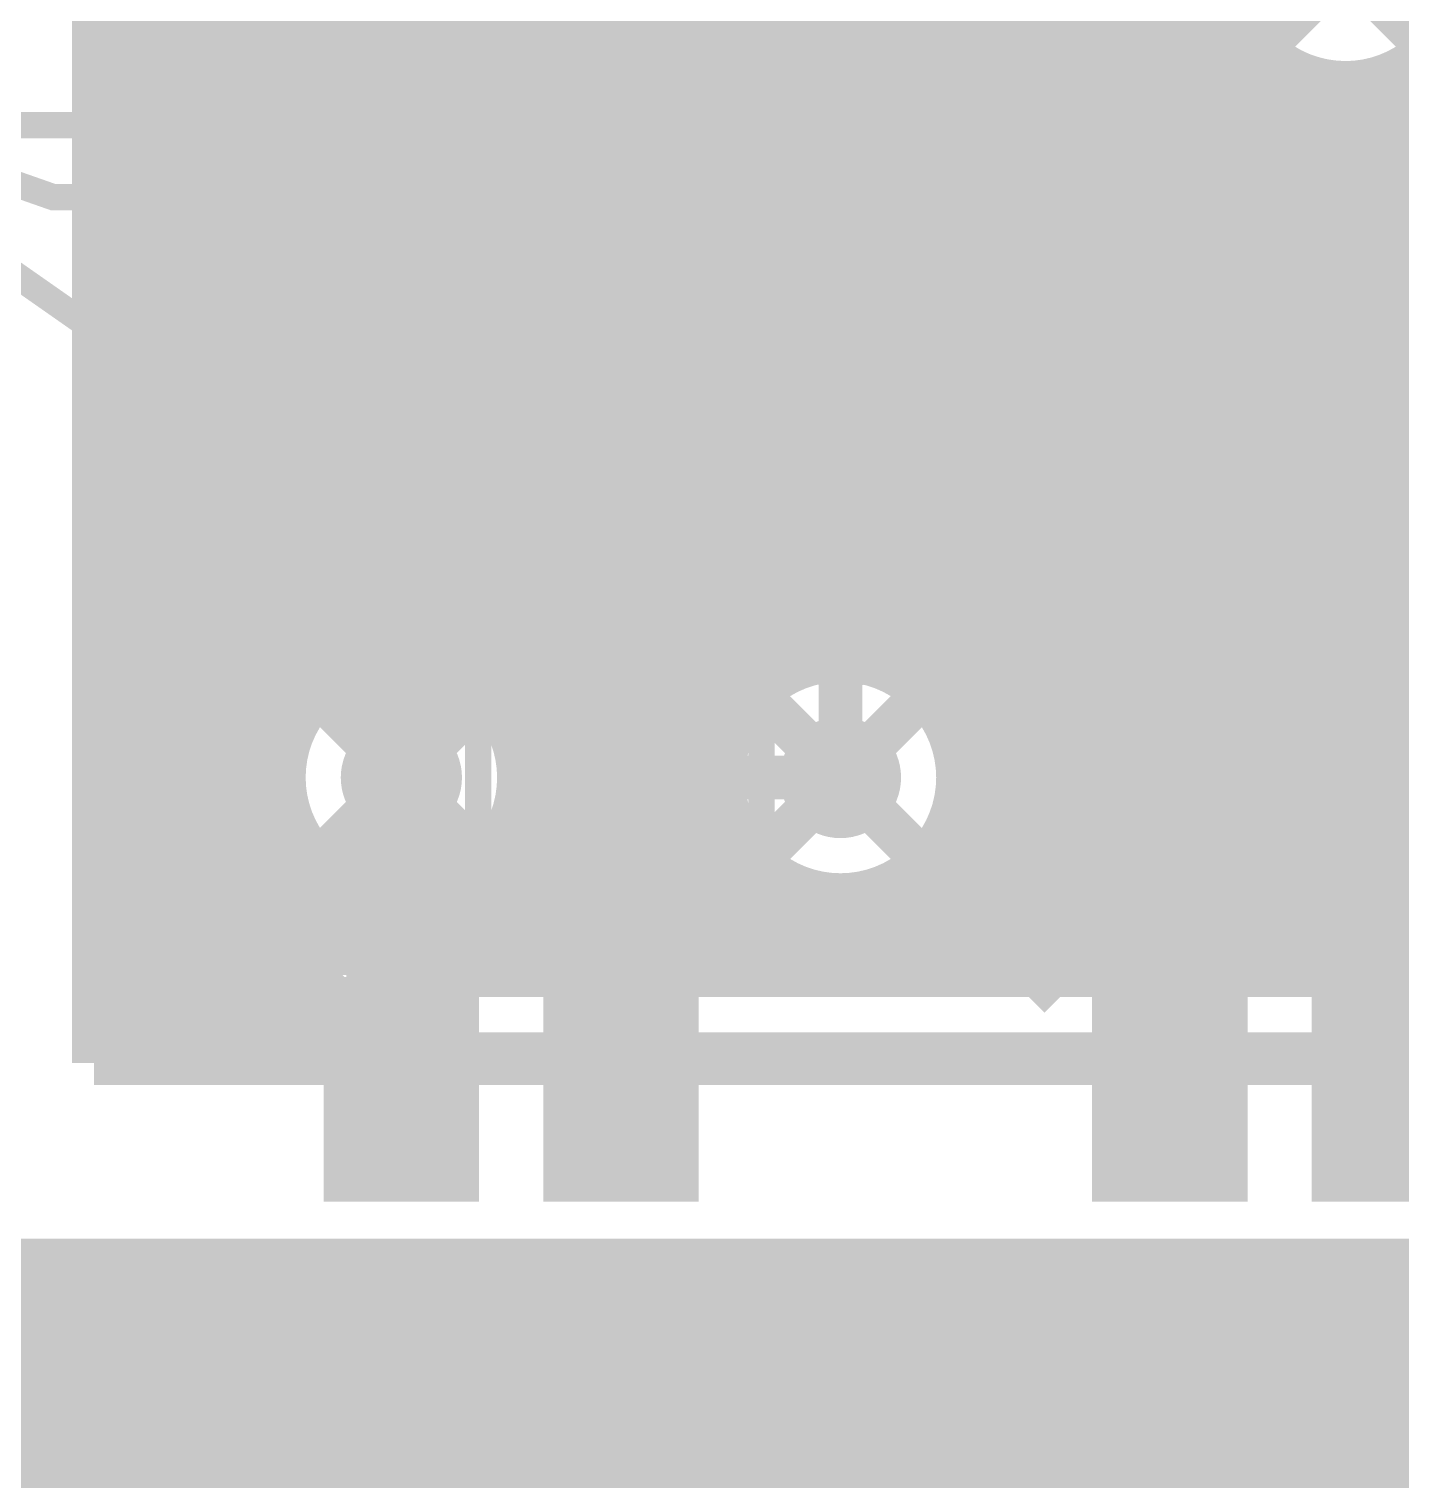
# Model space of a CAD drawing. Extents: x -5 to 112, y -62 to 71.
# Drawn here: x 28.33 to 36.26, y 25.02 to 33.41 of the extents above; entities that cross this region are included whole.
import ezdxf

# ---------------------------------------------------------------- set-up
doc = ezdxf.new("R2010")
doc.units = 0
doc.header["$MEASUREMENT"] = 0
doc.layers.get('0').update_dxf_attribs({"linetype": 'CONTINUOUS'})
for name, color, linetype in [('25-336-0_BOT', 7, 'CONTINUOUS'), ('25-336-0_DRD', 7, 'CONTINUOUS'), ('25-336-0_DRL', 2, 'CONTINUOUS'), ('25-336-0_IN1', 4, 'CONTINUOUS'), ('25-336-0_IN2', 3, 'CONTINUOUS'), ('25-336-0_SMT', 10, 'CONTINUOUS'), ('25-336-0_SPT', 14, 'CONTINUOUS'), ('25-336-0_SST', 9, 'CONTINUOUS'), ('25-336-0_TOP', 12, 'CONTINUOUS'), ('THRUHOLE_TAP', 8, 'CONTINUOUS')]:
    doc.layers.add(name, color=color, linetype=linetype)

# ---------------------------------------------------------------- blocks, each defined once
blk = doc.blocks.new('ROUND_11')
at = {"const_width": 0.35052}
blk.add_lwpolyline([(-0.17526, 0, 1), (0.17526, 0, 1)], format="xyb", close=True, dxfattribs=at)
blk = doc.blocks.new('ROUND_81')
at = {"const_width": 0.10033}
blk.add_lwpolyline([(-0.050164, 0, 1), (0.050164, 0, 1)], format="xyb", close=True, dxfattribs=at)
blk = doc.blocks.new('ROUND_82')
at = {"const_width": 0.10033}
blk.add_lwpolyline([(-0.050164, 0, 1), (0.050164, 0, 1)], format="xyb", close=True, dxfattribs=at)
blk = doc.blocks.new('ROUND_65')
at = {"const_width": 0.35052}
blk.add_lwpolyline([(-0.17526, 0, 1), (0.17526, 0, 1)], format="xyb", close=True, dxfattribs=at)
blk = doc.blocks.new('ROUND_68')
at = {"const_width": 0.35052}
blk.add_lwpolyline([(-0.17526, 0, 1), (0.17526, 0, 1)], format="xyb", close=True, dxfattribs=at)
blk = doc.blocks.new('RECTANGLE_2')
blk.add_solid([(0.4826, 0.4064), (0.4826, -0.4064), (-0.4826, 0.4064), (-0.4826, -0.4064)])
blk = doc.blocks.new('RECTANGLE_49')
blk.add_solid([(0.44958, 0.65024), (0.44958, -0.65024), (-0.44958, 0.65024), (-0.44958, -0.65024)])
blk = doc.blocks.new('ROUND_73')
at = {"const_width": 0.10033}
blk.add_lwpolyline([(-0.050164, 0, 1), (0.050164, 0, 1)], format="xyb", close=True, dxfattribs=at)

msp = doc.modelspace()

# ---------------------------------------------------------------- linework, layer by layer
at = {"layer": '25-336-0_BOT'}
for points, const_width in [([(33.02, 29.083), (33.02, 38.354), (31.75, 39.624), (31.75, 44.45)], 0.254), ([(31.242, 43.99788), (31.242, 28.3972)], 0.254), ([(38.1, 27.94), (30.607, 27.94), (29.718, 28.829), (29.718, 38.227), (29.083, 38.862), (20.32, 38.862), (17.018, 42.164), (13.081, 42.164), (12.7, 41.783)], 0.254), ([(30.48, 29.083), (30.48, 32.385), (30.48, 33.782), (30.48, 41.656)], 0.635), ([(31.4706, 39.2557), (31.4706, 28.3972)], 0.254), ([(31.6992, 39.0271), (31.6992, 28.3972)], 0.254), ([(31.9278, 38.7985), (31.9278, 28.3972)], 0.254), ([(32.1564, 38.5699), (32.1564, 28.3972)], 0.254), ([(28.7274, 38.4048), (28.7274, 27.432)], 0.254), ([(28.956, 38.3413), (28.956, 27.432)], 0.254), ([(32.385, 38.3413), (32.385, 29.3243)], 0.254), ([(32.5628, 38.1635), (32.5628, 29.58592)], 0.254), ([(28.702, 38.1), (28.702, 27.432)], 0.254), ([(29.1846, 38.1127), (29.1846, 27.432)], 0.254), ([(29.2608, 38.0365), (29.2608, 28.829)], 0.254), ([(30.48, 33.782), (30.48, 32.385), (30.48, 29.083)], 0.635), ([(31.1277, 33.57372), (31.1277, 32.385)], 0.254), ([(29.2608, 33.3756), (28.702, 33.3756)], 0.254), ([(32.5628, 33.3756), (31.1277, 33.3756)], 0.254), ([(33.4772, 33.20288), (33.4772, 29.58592)], 0.254), ([(29.2608, 33.147), (28.702, 33.147)], 0.254), ([(32.5628, 33.147), (31.1277, 33.147)], 0.254), ([(33.58896, 33.147), (33.4772, 33.147)], 0.254), ([(33.528, 33.17494), (33.528, 29.53512)], 0.254), ([(33.9852, 33.11906), (33.9852, 28.3972)], 0.254), ([(35.73272, 33.1343), (34.03854, 33.1343)], 0.254), ([(35.69716, 33.147), (34.0741, 33.147)], 0.254), ([(34.2138, 33.1343), (34.2138, 28.3972)], 0.254), ([(34.4424, 33.1343), (34.4424, 28.3972)], 0.254), ([(34.671, 33.1343), (34.671, 28.3972)], 0.254), ([(34.8996, 33.1343), (34.8996, 28.3972)], 0.254), ([(35.1282, 33.1343), (35.1282, 28.3972)], 0.254), ([(35.3568, 33.1343), (35.3568, 28.3972)], 0.254), ([(35.5854, 33.1343), (35.5854, 28.3972)], 0.254), ([(46.11116, 33.147), (36.1823, 33.147)], 0.254), ([(36.2712, 33.18764), (36.2712, 28.3972)], 0.254), ([(33.7566, 33.10636), (33.7566, 28.3972)], 0.254), ([(35.814, 33.11398), (35.814, 28.3972)], 0.254), ([(36.0426, 33.1089), (36.0426, 28.3972)], 0.254), ([(29.2608, 32.9184), (28.702, 32.9184)], 0.254), ([(32.5628, 32.9184), (31.1277, 32.9184)], 0.254), ([(49.5808, 32.9184), (33.4772, 32.9184)], 0.254), ([(29.2608, 32.6898), (28.702, 32.6898)], 0.254), ([(32.5628, 32.6898), (31.1277, 32.6898)], 0.254), ([(49.5808, 32.6898), (33.4772, 32.6898)], 0.254), ([(29.2608, 32.4612), (28.702, 32.4612)], 0.254), ([(32.5628, 32.4612), (31.1277, 32.4612)], 0.254), ([(49.5808, 32.4612), (33.4772, 32.4612)], 0.254), ([(31.1277, 32.385), (31.1277, 29.28874)], 0.254), ([(29.2608, 32.2326), (28.702, 32.2326)], 0.254), ([(32.5628, 32.2326), (31.1277, 32.2326)], 0.254), ([(49.5808, 32.2326), (33.4772, 32.2326)], 0.254), ([(29.2608, 32.004), (28.702, 32.004)], 0.254), ([(32.5628, 32.004), (31.1277, 32.004)], 0.254), ([(49.5808, 32.004), (33.4772, 32.004)], 0.254), ([(29.2608, 31.7754), (28.702, 31.7754)], 0.254), ([(32.5628, 31.7754), (31.1277, 31.7754)], 0.254), ([(49.5808, 31.7754), (33.4772, 31.7754)], 0.254), ([(29.2608, 31.5468), (28.702, 31.5468)], 0.254), ([(32.5628, 31.5468), (31.1277, 31.5468)], 0.254), ([(49.5808, 31.5468), (33.4772, 31.5468)], 0.254), ([(29.2608, 31.3182), (28.702, 31.3182)], 0.254), ([(32.5628, 31.3182), (31.1277, 31.3182)], 0.254), ([(49.5808, 31.3182), (33.4772, 31.3182)], 0.254), ([(29.2608, 31.0896), (28.702, 31.0896)], 0.254), ([(32.5628, 31.0896), (31.1277, 31.0896)], 0.254), ([(49.6062, 31.0896), (33.4772, 31.0896)], 0.254), ([(29.2608, 30.861), (28.702, 30.861)], 0.254), ([(32.5628, 30.861), (31.1277, 30.861)], 0.254), ([(49.7713, 30.861), (33.4772, 30.861)], 0.254), ([(29.2608, 30.6324), (28.702, 30.6324)], 0.254), ([(32.5628, 30.6324), (31.1277, 30.6324)], 0.254), ([(49.9999, 30.6324), (33.4772, 30.6324)], 0.254), ([(29.2608, 30.4038), (28.702, 30.4038)], 0.254), ([(32.5628, 30.4038), (31.1277, 30.4038)], 0.254), ([(50.2285, 30.4038), (33.4772, 30.4038)], 0.254), ([(29.2608, 30.1752), (28.702, 30.1752)], 0.254), ([(32.5628, 30.1752), (31.1277, 30.1752)], 0.254), ([(50.4571, 30.1752), (33.4772, 30.1752)], 0.254), ([(29.2608, 29.9466), (28.702, 29.9466)], 0.254), ([(32.5628, 29.9466), (31.1277, 29.9466)], 0.254), ([(50.6857, 29.9466), (33.4772, 29.9466)], 0.254), ([(29.2608, 29.718), (28.702, 29.718)], 0.254), ([(32.5628, 29.718), (31.1277, 29.718)], 0.254), ([(50.76698, 29.718), (33.4772, 29.718)], 0.254), ([(29.2608, 29.4894), (28.702, 29.4894)], 0.254), ([(32.4739, 29.4894), (31.1277, 29.4894)], 0.254), ([(50.85588, 29.4894), (33.56356, 29.4894)], 0.254), ([(29.2608, 29.2608), (28.702, 29.2608)], 0.254), ([(32.36214, 29.2608), (31.13532, 29.2608)], 0.254), ([(51.08702, 29.2608), (33.67532, 29.2608)], 0.254), ([(29.2608, 29.0322), (28.702, 29.0322)], 0.254), ([(32.34182, 29.0322), (31.15818, 29.0322)], 0.254), ([(58.25998, 29.0322), (33.69818, 29.0322)], 0.254), ([(32.385, 28.83916), (32.385, 28.3972)], 0.254), ([(29.2608, 28.8036), (28.702, 28.8036)], 0.254), ([(32.40024, 28.8036), (31.09976, 28.8036)], 0.254), ([(58.25998, 28.8036), (33.63976, 28.8036)], 0.254), ([(31.0134, 28.66136), (31.0134, 28.3972)], 0.254), ([(33.528, 28.63088), (33.528, 28.3972)], 0.254), ([(29.337, 28.575), (28.702, 28.575)], 0.254), ([(29.39796, 28.50134), (30.28442, 27.61742)], 0.254), ([(32.56788, 28.575), (30.93212, 28.575)], 0.254), ([(32.6136, 28.5369), (32.6136, 28.3972)], 0.254), ([(37.85616, 28.575), (33.47212, 28.575)], 0.254), ([(29.4132, 28.4861), (29.4132, 27.432)], 0.254), ([(30.73908, 28.45308), (30.79496, 28.3972)], 0.254), ([(30.7848, 28.47594), (30.7848, 28.40736)], 0.254), ([(32.8422, 28.42514), (32.8422, 28.3972)], 0.254), ([(33.2994, 28.46324), (33.2994, 28.3972)], 0.254), ([(29.5529, 28.3464), (28.702, 28.3464)], 0.254), ([(37.59708, 28.3972), (30.79496, 28.3972)], 0.254), ([(29.6418, 28.2575), (29.6418, 27.432)], 0.254), ([(29.7815, 28.1178), (28.702, 28.1178)], 0.254), ([(29.8704, 28.0289), (29.8704, 27.432)], 0.254), ([(30.0101, 27.8892), (28.702, 27.8892)], 0.254), ([(30.099, 27.8003), (30.099, 27.432)], 0.254), ([(30.2387, 27.6606), (28.702, 27.6606)], 0.254), ([(30.3276, 27.57678), (30.3276, 27.432)], 0.254), ([(37.64788, 27.432), (28.702, 27.432)], 0.254), ([(30.5562, 27.48534), (30.5562, 27.432)], 0.254), ([(37.59708, 27.4828), (30.607, 27.4828)], 0.254), ([(30.7848, 27.4828), (30.7848, 27.432)], 0.254), ([(31.0134, 27.4828), (31.0134, 27.432)], 0.254), ([(31.242, 27.4828), (31.242, 27.432)], 0.254), ([(31.4706, 27.4828), (31.4706, 27.432)], 0.254), ([(31.6992, 27.4828), (31.6992, 27.432)], 0.254), ([(31.9278, 27.4828), (31.9278, 27.432)], 0.254), ([(32.1564, 27.4828), (32.1564, 27.432)], 0.254), ([(32.385, 27.4828), (32.385, 27.432)], 0.254), ([(32.6136, 27.4828), (32.6136, 27.432)], 0.254), ([(32.8422, 27.4828), (32.8422, 27.432)], 0.254), ([(33.0708, 27.4828), (33.0708, 27.432)], 0.254), ([(33.2994, 27.4828), (33.2994, 27.432)], 0.254), ([(33.528, 27.4828), (33.528, 27.432)], 0.254), ([(33.7566, 27.4828), (33.7566, 27.432)], 0.254), ([(33.9852, 27.4828), (33.9852, 27.432)], 0.254), ([(34.2138, 27.4828), (34.2138, 27.432)], 0.254), ([(34.4424, 27.4828), (34.4424, 27.432)], 0.254), ([(34.671, 27.4828), (34.671, 27.432)], 0.254), ([(34.8996, 27.4828), (34.8996, 27.432)], 0.254), ([(35.1282, 27.4828), (35.1282, 27.432)], 0.254), ([(35.3568, 27.4828), (35.3568, 27.432)], 0.254), ([(35.5854, 27.4828), (35.5854, 27.432)], 0.254), ([(35.814, 27.4828), (35.814, 27.432)], 0.254), ([(36.0426, 27.4828), (36.0426, 27.432)], 0.254), ([(36.2712, 27.4828), (36.2712, 27.432)], 0.254)]:
    msp.add_lwpolyline(points, dxfattribs=dict(at, const_width=const_width))
at = {"layer": '25-336-0_BOT', "const_width": 0.254}
for points in [[(35.941, 33.10128, 0.4142136), (36.62172, 33.782)], [(33.4772, 33.20288, 0.1385453), (33.8328, 33.10242)], [(33.8328, 33.10128, 0.0770435), (34.03888, 33.13322)], [(35.73272, 33.1343, 0.0779385), (35.941, 33.10164)], [(32.5628, 29.58592, 0.2113087), (32.34032, 29.083)], [(33.70072, 29.083, 0.2113087), (33.4779, 29.58669)], [(31.16072, 29.083, 0.0770437), (31.12878, 29.28908)], [(31.16072, 29.083, 0.0770437), (31.12878, 29.28908)], [(30.73908, 28.45308, 0.3040293), (31.16072, 29.083)], [(30.73908, 28.45308, 0.3040293), (31.16072, 29.083)], [(32.33928, 29.083, 0.4142136), (33.02, 28.40228)], [(33.02, 28.40228, 0.4142136), (33.70072, 29.083)], [(29.2608, 28.829, 0.1989124), (29.39471, 28.50571)], [(29.2608, 28.829, 0.1989124), (29.39471, 28.50571)], [(30.28442, 27.61742, 0.1989124), (30.607, 27.4838)]]:
    msp.add_lwpolyline(points, format="xyb", dxfattribs=at)
at = {"layer": '25-336-0_DRD', "const_width": 0.254}
for points in [[(31.75, 35.052), (29.21, 32.512)], [(31.75, 32.512), (29.21, 35.052)], [(35.1028, 35.052), (32.5628, 32.512)], [(35.1028, 32.512), (32.5628, 35.052)], [(37.211, 35.052), (34.671, 32.512)], [(37.211, 32.512), (34.671, 35.052)], [(33.02, 33.274), (30.48, 30.734)], [(33.02, 30.734), (30.48, 33.274)], [(31.75, 30.353), (29.21, 27.813)], [(31.75, 27.813), (29.21, 30.353)], [(31.75, 30.353), (29.21, 27.813)], [(31.75, 27.813), (29.21, 30.353)], [(34.29, 30.353), (31.75, 27.813)], [(34.29, 27.813), (31.75, 30.353)]]:
    msp.add_lwpolyline(points, dxfattribs=at)
at = {"layer": '25-336-0_IN1', "const_width": 0.254}
for points in [[(35.1536, 69.85), (35.1536, 28.067)], [(32.4104, 44.28744), (32.4104, 29.38272)], [(32.1818, 43.92422), (32.1818, 28.067)], [(31.496, 43.82008), (31.496, 28.067)], [(31.9532, 43.79976), (31.9532, 28.067)], [(31.7246, 43.76928), (31.7246, 28.067)], [(34.925, 42.17416), (34.925, 28.067)], [(34.6964, 41.8719), (34.6964, 28.067)], [(31.2674, 40.81018), (31.2674, 28.067)], [(28.9814, 40.5638), (28.9814, 28.067)], [(29.21, 40.5638), (29.21, 28.067)], [(29.4386, 40.5638), (29.4386, 28.067)], [(29.6672, 40.5638), (29.6672, 28.067)], [(32.639, 40.52316), (32.639, 29.64688)], [(32.8676, 40.2209), (32.8676, 29.74594)], [(33.0962, 40.10914), (33.0962, 29.75864)], [(28.956, 38.227), (28.956, 28.067)], [(34.4678, 33.53816), (34.4678, 28.067)], [(29.9339, 33.3756), (28.956, 33.3756)], [(29.8958, 33.43402), (29.8958, 29.43098)], [(33.2867, 33.3756), (31.02356, 33.3756)], [(31.0388, 33.39338), (31.0388, 29.46908)], [(35.3949, 33.3756), (34.37636, 33.3756)], [(35.3822, 33.39338), (35.3822, 28.067)], [(33.3248, 33.32988), (33.3248, 29.69006)], [(30.1244, 33.20288), (30.1244, 29.66212)], [(34.2392, 33.2359), (34.2392, 28.067)], [(36.2966, 33.20288), (36.2966, 28.067)], [(30.23616, 33.147), (28.956, 33.147)], [(33.58896, 33.147), (30.7213, 33.147)], [(30.8102, 33.18764), (30.8102, 29.67736)], [(33.5534, 33.16224), (33.5534, 29.50464)], [(34.0106, 33.12414), (34.0106, 28.067)], [(35.69716, 33.147), (34.0741, 33.147)], [(35.6108, 33.18764), (35.6108, 28.067)], [(46.11116, 33.147), (36.1823, 33.147)], [(30.353, 33.11398), (30.353, 29.75102)], [(30.5816, 33.1089), (30.5816, 29.75356)], [(33.782, 33.10382), (33.782, 28.067)], [(35.8394, 33.1089), (35.8394, 28.067)], [(36.068, 33.11398), (36.068, 28.067)], [(93.091, 32.9184), (28.956, 32.9184)], [(93.091, 32.6898), (28.956, 32.6898)], [(93.091, 32.4612), (28.956, 32.4612)], [(82.70494, 32.2326), (28.956, 32.2326)], [(82.55508, 32.004), (28.956, 32.004)], [(82.50428, 31.7754), (28.956, 31.7754)], [(82.53476, 31.5468), (28.956, 31.5468)], [(82.65922, 31.3182), (28.956, 31.3182)], [(83.02244, 31.0896), (28.956, 31.0896)], [(93.091, 30.861), (28.956, 30.861)], [(93.091, 30.6324), (28.956, 30.6324)], [(51.04638, 30.4038), (28.956, 30.4038)], [(50.84064, 30.1752), (28.956, 30.1752)], [(50.7619, 29.9466), (28.956, 29.9466)], [(30.23616, 29.718), (28.956, 29.718)], [(32.77616, 29.718), (30.7213, 29.718)], [(50.76698, 29.718), (33.2613, 29.718)], [(29.9339, 29.4894), (28.956, 29.4894)], [(32.4739, 29.4894), (31.02356, 29.4894)], [(50.85588, 29.4894), (33.56356, 29.4894)], [(29.82214, 29.2608), (28.956, 29.2608)], [(32.36214, 29.2608), (31.13532, 29.2608)], [(51.08702, 29.2608), (33.67532, 29.2608)], [(29.80182, 29.0322), (28.956, 29.0322)], [(32.34182, 29.0322), (31.15818, 29.0322)], [(58.25998, 29.0322), (33.69818, 29.0322)], [(29.86024, 28.8036), (28.956, 28.8036)], [(32.40024, 28.8036), (31.09976, 28.8036)], [(32.4104, 28.78074), (32.4104, 28.067)], [(58.25998, 28.8036), (33.63976, 28.8036)], [(29.8958, 28.73502), (29.8958, 28.067)], [(31.0388, 28.69438), (31.0388, 28.067)], [(33.5534, 28.66136), (33.5534, 28.067)], [(30.02788, 28.575), (28.956, 28.575)], [(30.1244, 28.50388), (30.1244, 28.067)], [(32.56788, 28.575), (30.93212, 28.575)], [(32.639, 28.51912), (32.639, 28.067)], [(37.85616, 28.575), (33.47212, 28.575)], [(30.8102, 28.48864), (30.8102, 28.067)], [(32.8676, 28.42006), (32.8676, 28.067)], [(33.3248, 28.47594), (33.3248, 28.067)], [(37.5539, 28.3464), (28.956, 28.3464)], [(30.353, 28.41498), (30.353, 28.067)], [(30.5816, 28.4099), (30.5816, 28.067)], [(33.0962, 28.40736), (33.0962, 28.067)], [(37.44214, 28.1178), (28.956, 28.1178)], [(37.43198, 28.067), (28.956, 28.067)]]:
    msp.add_lwpolyline(points, dxfattribs=at)
for points in [[(29.79928, 33.782, 0.4142136), (30.48, 33.10128)], [(30.48, 33.10128, 0.4142136), (31.16072, 33.782)], [(33.15208, 33.782, 0.4142136), (33.8328, 33.10128)], [(33.8328, 33.10128, 0.4142136), (34.51352, 33.782)], [(35.26028, 33.782, 0.4142136), (35.941, 33.10128)], [(35.941, 33.10128, 0.4142136), (36.62172, 33.782)], [(30.48, 29.76372, 0.4142136), (29.79928, 29.083)], [(30.48, 29.76372, 0.4142136), (29.79928, 29.083)], [(31.16072, 29.083, 0.4142136), (30.48, 29.76372)], [(31.16072, 29.083, 0.4142136), (30.48, 29.76372)], [(33.02, 29.76372, 0.4142136), (32.33928, 29.083)], [(33.70072, 29.083, 0.4142136), (33.02, 29.76372)], [(29.79928, 29.083, 0.4142136), (30.48, 28.40228)], [(29.79928, 29.083, 0.4142136), (30.48, 28.40228)], [(30.48, 28.40228, 0.4142136), (31.16072, 29.083)], [(30.48, 28.40228, 0.4142136), (31.16072, 29.083)], [(32.33928, 29.083, 0.4142136), (33.02, 28.40228)], [(33.02, 28.40228, 0.4142136), (33.70072, 29.083)]]:
    msp.add_lwpolyline(points, format="xyb", dxfattribs=at)
at = {"layer": '25-336-0_IN2', "const_width": 0.254}
for points in [[(29.21, 69.85), (29.21, 28.067)], [(29.4386, 69.85), (29.4386, 28.067)], [(29.6672, 69.85), (29.6672, 28.067)], [(35.1536, 69.85), (35.1536, 28.067)], [(28.9814, 55.08244), (28.9814, 28.067)], [(32.4104, 44.28744), (32.4104, 29.38272)], [(31.2674, 43.96994), (31.2674, 28.067)], [(32.1818, 43.92422), (32.1818, 28.067)], [(31.496, 43.82008), (31.496, 28.067)], [(31.9532, 43.79976), (31.9532, 28.067)], [(31.7246, 43.76928), (31.7246, 28.067)], [(34.925, 42.17416), (34.925, 28.067)], [(34.6964, 41.8719), (34.6964, 28.067)], [(32.639, 40.52316), (32.639, 29.64688)], [(32.8676, 40.2209), (32.8676, 29.74594)], [(33.0962, 40.10914), (33.0962, 29.75864)], [(28.956, 38.227), (28.956, 28.067)], [(34.4678, 33.53816), (34.4678, 28.067)], [(29.9339, 33.3756), (28.956, 33.3756)], [(29.8958, 33.43402), (29.8958, 29.43098)], [(33.2867, 33.3756), (31.02356, 33.3756)], [(31.0388, 33.39338), (31.0388, 29.46908)], [(35.3949, 33.3756), (34.37636, 33.3756)], [(35.3822, 33.39338), (35.3822, 28.067)], [(33.3248, 33.32988), (33.3248, 29.69006)], [(30.1244, 33.20288), (30.1244, 29.66212)], [(34.2392, 33.2359), (34.2392, 28.067)], [(36.2966, 33.20288), (36.2966, 28.067)], [(30.23616, 33.147), (28.956, 33.147)], [(33.58896, 33.147), (30.7213, 33.147)], [(30.8102, 33.18764), (30.8102, 29.67736)], [(33.5534, 33.16224), (33.5534, 29.50464)], [(34.0106, 33.12414), (34.0106, 28.067)], [(35.69716, 33.147), (34.0741, 33.147)], [(35.6108, 33.18764), (35.6108, 28.067)], [(46.11116, 33.147), (36.1823, 33.147)], [(30.353, 33.11398), (30.353, 29.75102)], [(30.5816, 33.1089), (30.5816, 29.75356)], [(33.782, 33.10382), (33.782, 28.067)], [(35.8394, 33.1089), (35.8394, 28.067)], [(36.068, 33.11398), (36.068, 28.067)], [(93.091, 32.9184), (28.956, 32.9184)], [(93.091, 32.6898), (28.956, 32.6898)], [(93.091, 32.4612), (28.956, 32.4612)], [(82.70494, 32.2326), (28.956, 32.2326)], [(82.55508, 32.004), (28.956, 32.004)], [(82.50428, 31.7754), (28.956, 31.7754)], [(82.53476, 31.5468), (28.956, 31.5468)], [(82.65922, 31.3182), (28.956, 31.3182)], [(83.02244, 31.0896), (28.956, 31.0896)], [(93.091, 30.861), (28.956, 30.861)], [(93.091, 30.6324), (28.956, 30.6324)], [(51.04638, 30.4038), (28.956, 30.4038)], [(50.84064, 30.1752), (28.956, 30.1752)], [(50.7619, 29.9466), (28.956, 29.9466)], [(30.23616, 29.718), (28.956, 29.718)], [(32.77616, 29.718), (30.7213, 29.718)], [(50.76698, 29.718), (33.2613, 29.718)], [(29.9339, 29.4894), (28.956, 29.4894)], [(32.4739, 29.4894), (31.02356, 29.4894)], [(50.85588, 29.4894), (33.56356, 29.4894)], [(29.82214, 29.2608), (28.956, 29.2608)], [(32.36214, 29.2608), (31.13532, 29.2608)], [(51.08702, 29.2608), (33.67532, 29.2608)], [(29.80182, 29.0322), (28.956, 29.0322)], [(32.34182, 29.0322), (31.15818, 29.0322)], [(58.25998, 29.0322), (33.69818, 29.0322)], [(29.86024, 28.8036), (28.956, 28.8036)], [(32.40024, 28.8036), (31.09976, 28.8036)], [(32.4104, 28.78074), (32.4104, 28.067)], [(58.25998, 28.8036), (33.63976, 28.8036)], [(29.8958, 28.73502), (29.8958, 28.067)], [(31.0388, 28.69438), (31.0388, 28.067)], [(33.5534, 28.66136), (33.5534, 28.067)], [(30.02788, 28.575), (28.956, 28.575)], [(30.1244, 28.50388), (30.1244, 28.067)], [(32.56788, 28.575), (30.93212, 28.575)], [(32.639, 28.51912), (32.639, 28.067)], [(37.85616, 28.575), (33.47212, 28.575)], [(30.8102, 28.48864), (30.8102, 28.067)], [(32.8676, 28.42006), (32.8676, 28.067)], [(33.3248, 28.47594), (33.3248, 28.067)], [(37.5539, 28.3464), (28.956, 28.3464)], [(30.353, 28.41498), (30.353, 28.067)], [(30.5816, 28.4099), (30.5816, 28.067)], [(33.0962, 28.40736), (33.0962, 28.067)], [(37.44214, 28.1178), (28.956, 28.1178)], [(37.43198, 28.067), (28.956, 28.067)]]:
    msp.add_lwpolyline(points, dxfattribs=at)
for points in [[(29.79928, 33.782, 0.4142136), (30.48, 33.10128)], [(30.48, 33.10128, 0.4142136), (31.16072, 33.782)], [(33.15208, 33.782, 0.4142136), (33.8328, 33.10128)], [(33.8328, 33.10128, 0.4142136), (34.51352, 33.782)], [(35.26028, 33.782, 0.4142136), (35.941, 33.10128)], [(35.941, 33.10128, 0.4142136), (36.62172, 33.782)], [(30.48, 29.76372, 0.4142136), (29.79928, 29.083)], [(30.48, 29.76372, 0.4142136), (29.79928, 29.083)], [(31.16072, 29.083, 0.4142136), (30.48, 29.76372)], [(31.16072, 29.083, 0.4142136), (30.48, 29.76372)], [(33.02, 29.76372, 0.4142136), (32.33928, 29.083)], [(33.70072, 29.083, 0.4142136), (33.02, 29.76372)], [(29.79928, 29.083, 0.4142136), (30.48, 28.40228)], [(29.79928, 29.083, 0.4142136), (30.48, 28.40228)], [(30.48, 28.40228, 0.4142136), (31.16072, 29.083)], [(30.48, 28.40228, 0.4142136), (31.16072, 29.083)], [(32.33928, 29.083, 0.4142136), (33.02, 28.40228)], [(33.02, 28.40228, 0.4142136), (33.70072, 29.083)]]:
    msp.add_lwpolyline(points, format="xyb", dxfattribs=at)
at = {"layer": '25-336-0_SST'}
for points, const_width in [([(31.7754, 33.70834), (31.7754, 33.35274), (31.94558, 33.23336), (32.11576, 33.23336), (32.2834, 33.35274), (32.2834, 33.70834), (31.2674, 33.70834)], 0.1524), ([(31.7754, 33.41116), (31.2674, 33.23336)], 0.1524), ([(28.12542, 32.91586), (28.12542, 32.56026), (28.46578, 32.44088), (28.8036, 32.44088), (29.14142, 32.56026), (29.14142, 32.91586)], 0.1524), ([(28.12542, 32.85744), (29.14142, 32.85744)], 0.1524), ([(31.2674, 32.51454), (31.2674, 32.75076)], 0.1524), ([(31.2674, 32.63392), (32.2834, 32.63392), (32.11576, 32.75076)], 0.1524), ([(35.0774, 32.81934), (35.0774, 32.46374), (35.24758, 32.34436), (35.41776, 32.34436), (35.5854, 32.46374), (35.5854, 32.81934), (34.5694, 32.81934)], 0.1524), ([(35.0774, 32.52216), (34.5694, 32.34436)], 0.1524), ([(28.12542, 31.60268), (28.12542, 32.07766), (28.8036, 31.60268), (28.97378, 31.60268), (29.14142, 31.66364), (29.14142, 32.01924), (28.97378, 32.07766)], 0.1524), ([(31.7754, 31.73476), (31.94558, 31.67634), (32.11576, 31.67634), (32.2834, 31.73476), (32.2834, 32.09036), (32.11576, 32.15132), (31.94558, 32.15132), (31.7754, 32.09036), (31.7754, 31.73476), (31.60776, 31.67634), (31.43758, 31.67634), (31.2674, 31.73476), (31.2674, 32.09036), (31.43758, 32.15132), (31.60776, 32.15132), (31.7754, 32.09036)], 0.1524), ([(34.5694, 31.62554), (34.5694, 31.86176)], 0.1524), ([(34.5694, 31.74492), (35.5854, 31.74492), (35.41776, 31.86176)], 0.1524), ([(30.9245, 31.3055), (30.9245, 28.3845), (32.5628, 28.3845), (32.5628, 31.3055), (30.9245, 31.3055)], 0.1524), ([(34.0995, 31.3055), (34.0995, 28.3845), (35.7378, 28.3845), (35.7378, 31.3055), (34.0995, 31.3055)], 0.1524), ([(36.0045, 31.3055), (36.0045, 28.3845), (37.6428, 28.3845), (37.6428, 31.3055), (36.0045, 31.3055)], 0.1524), ([(29.6164, 22.479), (29.6164, 26.289), (32.639, 26.289), (32.639, 21.9456), (30.1498, 21.9456), (29.6164, 22.479)], 0.20066), ([(34.0614, 22.479), (34.0614, 26.289), (37.084, 26.289), (37.084, 21.9456), (34.5948, 21.9456), (34.0614, 22.479)], 0.20066)]:
    msp.add_lwpolyline(points, dxfattribs=dict(at, const_width=const_width))
at = {"layer": '25-336-0_TOP'}
for points, const_width in [([(34.925, 30.5562), (34.925, 36.322), (32.258, 38.989), (21.209, 38.989), (20.574, 39.624), (19.939, 38.989), (9.906, 38.989), (8.636, 40.259), (8.128, 40.259)], 0.254), ([(29.4386, 38.5318), (29.4386, 28.067)], 0.254), ([(29.6672, 38.5318), (29.6672, 28.067)], 0.254), ([(29.21, 38.227), (29.21, 28.067)], 0.254), ([(34.925, 29.1338), (34.3662, 29.1338), (33.8328, 29.6672), (33.8328, 33.782), (30.48, 33.782)], 0.635), ([(34.925, 29.1338), (34.3662, 29.1338), (33.8328, 29.6672), (33.8328, 33.782)], 0.635), ([(29.8958, 33.43402), (29.8958, 29.43098)], 0.254), ([(35.3822, 33.39338), (35.3822, 31.2928)], 0.254), ([(29.97708, 33.3248), (29.21, 33.3248)], 0.254), ([(35.43808, 33.3248), (35.3822, 33.3248)], 0.254), ([(30.1244, 33.20288), (30.1244, 29.66212)], 0.254), ([(36.2966, 33.20288), (36.2966, 31.2928)], 0.254), ([(33.1851, 33.1343), (30.68574, 33.1343)], 0.254), ([(30.8102, 33.1343), (30.8102, 29.67736)], 0.254), ([(31.0388, 33.1343), (31.0388, 31.2928)], 0.254), ([(31.2674, 33.1343), (31.2674, 31.2928)], 0.254), ([(31.496, 33.1343), (31.496, 31.2928)], 0.254), ([(31.7246, 33.1343), (31.7246, 31.2928)], 0.254), ([(31.9532, 33.1343), (31.9532, 31.2928)], 0.254), ([(32.1818, 33.1343), (32.1818, 31.2928)], 0.254), ([(32.4104, 33.1343), (32.4104, 31.2928)], 0.254), ([(32.639, 33.1343), (32.639, 29.64688)], 0.254), ([(32.8676, 33.1343), (32.8676, 29.74594)], 0.254), ([(33.0962, 33.1343), (33.0962, 29.75864)], 0.254), ([(33.1851, 33.1343), (33.1851, 29.74086)], 0.254), ([(33.1851, 33.1343), (33.1851, 29.74086)], 0.254), ([(35.6108, 33.18764), (35.6108, 31.2928)], 0.254), ([(33.1851, 33.0962), (29.21, 33.0962)], 0.254), ([(30.353, 33.11398), (30.353, 29.75102)], 0.254), ([(30.5816, 33.1089), (30.5816, 29.75356)], 0.254), ([(45.5422, 33.0962), (35.3822, 33.0962)], 0.254), ([(35.8394, 33.1089), (35.8394, 28.78582)], 0.254), ([(36.068, 33.11398), (36.068, 31.2928)], 0.254), ([(33.1851, 32.8676), (29.21, 32.8676)], 0.254), ([(45.5422, 32.8676), (35.3822, 32.8676)], 0.254), ([(33.1851, 32.639), (29.21, 32.639)], 0.254), ([(45.5422, 32.639), (35.3822, 32.639)], 0.254), ([(33.1851, 32.4104), (29.21, 32.4104)], 0.254), ([(45.5422, 32.4104), (35.3822, 32.4104)], 0.254), ([(33.1851, 32.1818), (29.21, 32.1818)], 0.254), ([(45.5422, 32.1818), (35.3822, 32.1818)], 0.254), ([(33.1851, 31.9532), (29.21, 31.9532)], 0.254), ([(31.75, 30.5562), (31.75, 32.004)], 0.254), ([(45.5422, 31.9532), (35.3822, 31.9532)], 0.254), ([(33.1851, 31.7246), (29.21, 31.7246)], 0.254), ([(45.5422, 31.7246), (35.3822, 31.7246)], 0.254), ([(33.1851, 31.496), (29.21, 31.496)], 0.254), ([(45.5422, 31.496), (35.3822, 31.496)], 0.254), ([(32.5628, 31.2928), (30.9372, 31.2928)], 0.254), ([(30.9372, 31.2928), (30.9372, 29.8704)], 0.254), ([(31.75, 31.2928), (31.75, 30.5562)], 0.254), ([(32.5628, 31.2928), (32.5628, 29.8704)], 0.254), ([(35.7378, 31.2928), (35.3822, 31.2928)], 0.254), ([(35.7378, 31.2928), (35.7378, 29.8704)], 0.254), ([(37.6428, 31.2928), (36.0172, 31.2928)], 0.254), ([(36.0172, 31.2928), (36.0172, 29.8704)], 0.254), ([(30.9372, 31.2674), (29.21, 31.2674)], 0.254), ([(33.1851, 31.2674), (32.5628, 31.2674)], 0.254), ([(36.0172, 31.2674), (35.7378, 31.2674)], 0.254), ([(30.9372, 31.0388), (29.21, 31.0388)], 0.254), ([(33.1851, 31.0388), (32.5628, 31.0388)], 0.254), ([(36.0172, 31.0388), (35.7378, 31.0388)], 0.254), ([(30.9372, 30.8102), (29.21, 30.8102)], 0.254), ([(33.1851, 30.8102), (32.5628, 30.8102)], 0.254), ([(36.0172, 30.8102), (35.7378, 30.8102)], 0.254), ([(30.9372, 30.5816), (29.21, 30.5816)], 0.254), ([(30.9372, 30.5562), (31.75, 30.5562)], 0.254), ([(32.5628, 30.5562), (31.75, 30.5562)], 0.254), ([(33.1851, 30.5816), (32.5628, 30.5816)], 0.254), ([(36.0172, 30.5816), (35.7378, 30.5816)], 0.254), ([(36.0172, 30.5562), (36.83, 30.5562)], 0.254), ([(30.9372, 30.353), (29.21, 30.353)], 0.254), ([(33.1851, 30.353), (32.5628, 30.353)], 0.254), ([(36.0172, 30.353), (35.7378, 30.353)], 0.254), ([(30.9372, 30.1244), (29.21, 30.1244)], 0.254), ([(33.1851, 30.1244), (32.5628, 30.1244)], 0.254), ([(36.0172, 30.1244), (35.7378, 30.1244)], 0.254), ([(30.9372, 29.8958), (29.21, 29.8958)], 0.254), ([(30.9372, 29.8704), (30.9372, 29.8196)], 0.254), ([(33.1851, 29.8958), (32.5628, 29.8958)], 0.254), ([(32.5628, 29.8704), (32.5628, 29.8196)], 0.254), ([(36.0172, 29.8958), (35.7378, 29.8958)], 0.254), ([(35.7378, 29.8704), (35.7378, 29.8196)], 0.254), ([(36.0172, 29.8704), (36.0172, 29.8196)], 0.254), ([(30.9372, 29.8196), (30.9372, 29.58592)], 0.254), ([(32.5628, 29.8196), (32.5628, 29.58592)], 0.254), ([(35.7378, 29.8196), (35.7378, 28.4988)], 0.254), ([(36.0172, 29.8196), (36.0172, 28.96616)], 0.254), ([(30.13202, 29.6672), (29.21, 29.6672)], 0.254), ([(30.9372, 29.6672), (30.82798, 29.6672)], 0.254), ([(32.67202, 29.6672), (32.5628, 29.6672)], 0.254), ([(36.0172, 29.6672), (35.7378, 29.6672)], 0.254), ([(29.90088, 29.4386), (29.21, 29.4386)], 0.254), ([(36.0172, 29.4386), (35.7378, 29.4386)], 0.254), ([(30.48, 27.2796), (30.48, 29.083)], 0.635), ([(30.48, 29.083), (30.48, 27.2796)], 0.635), ([(29.81198, 29.21), (29.21, 29.21)], 0.254), ([(36.0172, 29.21), (35.7378, 29.21)], 0.254), ([(31.75, 29.1338), (31.8008, 29.083), (33.02, 29.083)], 0.254), ([(31.75, 29.1338), (31.75, 27.2796)], 0.254), ([(34.925, 29.1338), (34.925, 27.2796)], 0.254), ([(36.83, 29.1338), (36.195, 28.4988), (36.195, 27.2796)], 0.254), ([(29.8069, 28.9814), (29.21, 28.9814)], 0.254), ([(36.0172, 28.9814), (35.7378, 28.9814)], 0.254), ([(36.0172, 28.96616), (35.87496, 28.82646)], 0.254), ([(29.8323, 28.87472), (29.8323, 28.26004)], 0.254), ([(29.8323, 28.87472), (29.8323, 28.26004)], 0.254), ([(26.67, 25.4), (59.59602, 25.4), (59.59602, 25.527), (59.59602, 27.94)], 2.032), ([(26.67, 25.4), (59.59602, 25.4), (59.59602, 25.527), (59.69, 25.527), (59.69, 27.94)], 2.032), ([(29.8323, 28.7528), (29.21, 28.7528)], 0.254), ([(35.814, 28.7528), (35.7378, 28.7528)], 0.254), ([(29.8323, 28.5242), (29.21, 28.5242)], 0.254), ([(35.7378, 28.4988), (35.7378, 28.3972), (35.7378, 28.26004)], 0.254), ([(35.3822, 28.3972), (35.3822, 28.26004)], 0.254), ([(35.7378, 28.3972), (35.3822, 28.3972)], 0.254), ([(35.3822, 28.3972), (35.3822, 28.26004)], 0.254), ([(35.6108, 28.3972), (35.6108, 28.26004)], 0.254), ([(29.8323, 28.2956), (29.21, 28.2956)], 0.254), ([(29.8323, 28.26004), (29.70022, 28.26004)], 0.254), ([(29.70022, 28.26004), (29.70022, 28.067)], 0.254), ([(35.7378, 28.2956), (35.3822, 28.2956)], 0.254), ([(35.41522, 28.26004), (35.3822, 28.26004)], 0.254), ([(35.70478, 28.26004), (35.41522, 28.26004)], 0.254), ([(35.7378, 28.26004), (35.70478, 28.26004)], 0.254), ([(29.70022, 28.067), (29.21, 28.067)], 0.254)]:
    msp.add_lwpolyline(points, dxfattribs=dict(at, const_width=const_width))
at = {"layer": '25-336-0_TOP', "const_width": 0.254}
for points in [[(29.79928, 33.782, 0.4142136), (30.48, 33.10128)], [(35.941, 33.10128, 0.2804748), (36.54552, 33.46958)], [(35.3822, 33.39338, 0.2455456), (35.941, 33.10135)], [(30.48, 33.10128, 0.0770435), (30.68608, 33.13322)], [(30.48, 29.76372, 0.4142136), (29.79928, 29.083)], [(30.48, 29.76372, 0.4142136), (29.79928, 29.083)], [(30.9372, 29.58592, 0.1865745), (30.48, 29.76268)], [(30.9372, 29.58592, 0.1865745), (30.48, 29.76268)], [(33.02, 29.76372, 0.1865751), (32.5621, 29.58669)], [(33.1851, 29.74086, 0.0615493), (33.02, 29.76126)], [(29.79928, 29.083, 0.0779388), (29.83196, 28.87461)], [(29.79928, 29.083, 0.0779388), (29.83196, 28.87461)], [(35.87242, 28.82138, 0.1989124), (35.7388, 28.4988)], [(35.87242, 28.82138, 0.1989124), (35.7388, 28.4988)]]:
    msp.add_lwpolyline(points, format="xyb", dxfattribs=at)

# ---------------------------------------------------------------- block references
at = {"layer": '25-336-0_BOT'}
for p in [(31.75, 32.004), (30.48, 29.083), (33.02, 29.083)]:
    msp.add_blockref('ROUND_11', p, dxfattribs=at)
at = {"layer": '25-336-0_DRL'}
for name, p in [('ROUND_82', (31.75, 32.004)), ('ROUND_82', (30.48, 29.083)), ('ROUND_81', (33.02, 29.083))]:
    msp.add_blockref(name, p, dxfattribs=at)
at = {"layer": '25-336-0_IN1'}
for name, p in [('ROUND_65', (31.75, 32.004)), ('ROUND_68', (30.48, 29.083)), ('ROUND_68', (33.02, 29.083))]:
    msp.add_blockref(name, p, dxfattribs=at)
at = {"layer": '25-336-0_IN2'}
for name, p in [('ROUND_65', (31.75, 32.004)), ('ROUND_68', (30.48, 29.083)), ('ROUND_68', (33.02, 29.083))]:
    msp.add_blockref(name, p, dxfattribs=at)
at = {"layer": '25-336-0_SMT'}
for name, p in [('RECTANGLE_2', (31.75, 30.5562)), ('RECTANGLE_2', (34.925, 30.5562)), ('RECTANGLE_2', (31.75, 29.1338)), ('RECTANGLE_2', (34.925, 29.1338)), ('RECTANGLE_49', (30.48, 27.2796)), ('RECTANGLE_49', (31.75, 27.2796)), ('RECTANGLE_49', (34.925, 27.2796)), ('RECTANGLE_49', (36.195, 27.2796))]:
    msp.add_blockref(name, p, dxfattribs=at)
at = {"layer": '25-336-0_SPT'}
for name, p in [('RECTANGLE_2', (31.75, 30.5562)), ('RECTANGLE_2', (34.925, 30.5562)), ('RECTANGLE_2', (31.75, 29.1338)), ('RECTANGLE_2', (34.925, 29.1338)), ('RECTANGLE_49', (30.48, 27.2796)), ('RECTANGLE_49', (31.75, 27.2796)), ('RECTANGLE_49', (34.925, 27.2796)), ('RECTANGLE_49', (36.195, 27.2796))]:
    msp.add_blockref(name, p, dxfattribs=at)
at = {"layer": '25-336-0_TOP'}
for name, p in [('ROUND_11', (31.75, 32.004)), ('RECTANGLE_2', (31.75, 30.5562)), ('RECTANGLE_2', (34.925, 30.5562)), ('RECTANGLE_2', (31.75, 29.1338)), ('RECTANGLE_2', (34.925, 29.1338)), ('ROUND_11', (30.48, 29.083)), ('ROUND_11', (33.02, 29.083)), ('RECTANGLE_49', (30.48, 27.2796)), ('RECTANGLE_49', (31.75, 27.2796)), ('RECTANGLE_49', (34.925, 27.2796)), ('RECTANGLE_49', (36.195, 27.2796))]:
    msp.add_blockref(name, p, dxfattribs=at)
at = {"layer": 'THRUHOLE_TAP'}
for p in [(31.75, 32.004), (30.48, 29.083), (33.02, 29.083)]:
    msp.add_blockref('ROUND_73', p, dxfattribs=at)

doc.saveas('drawing.dxf')
